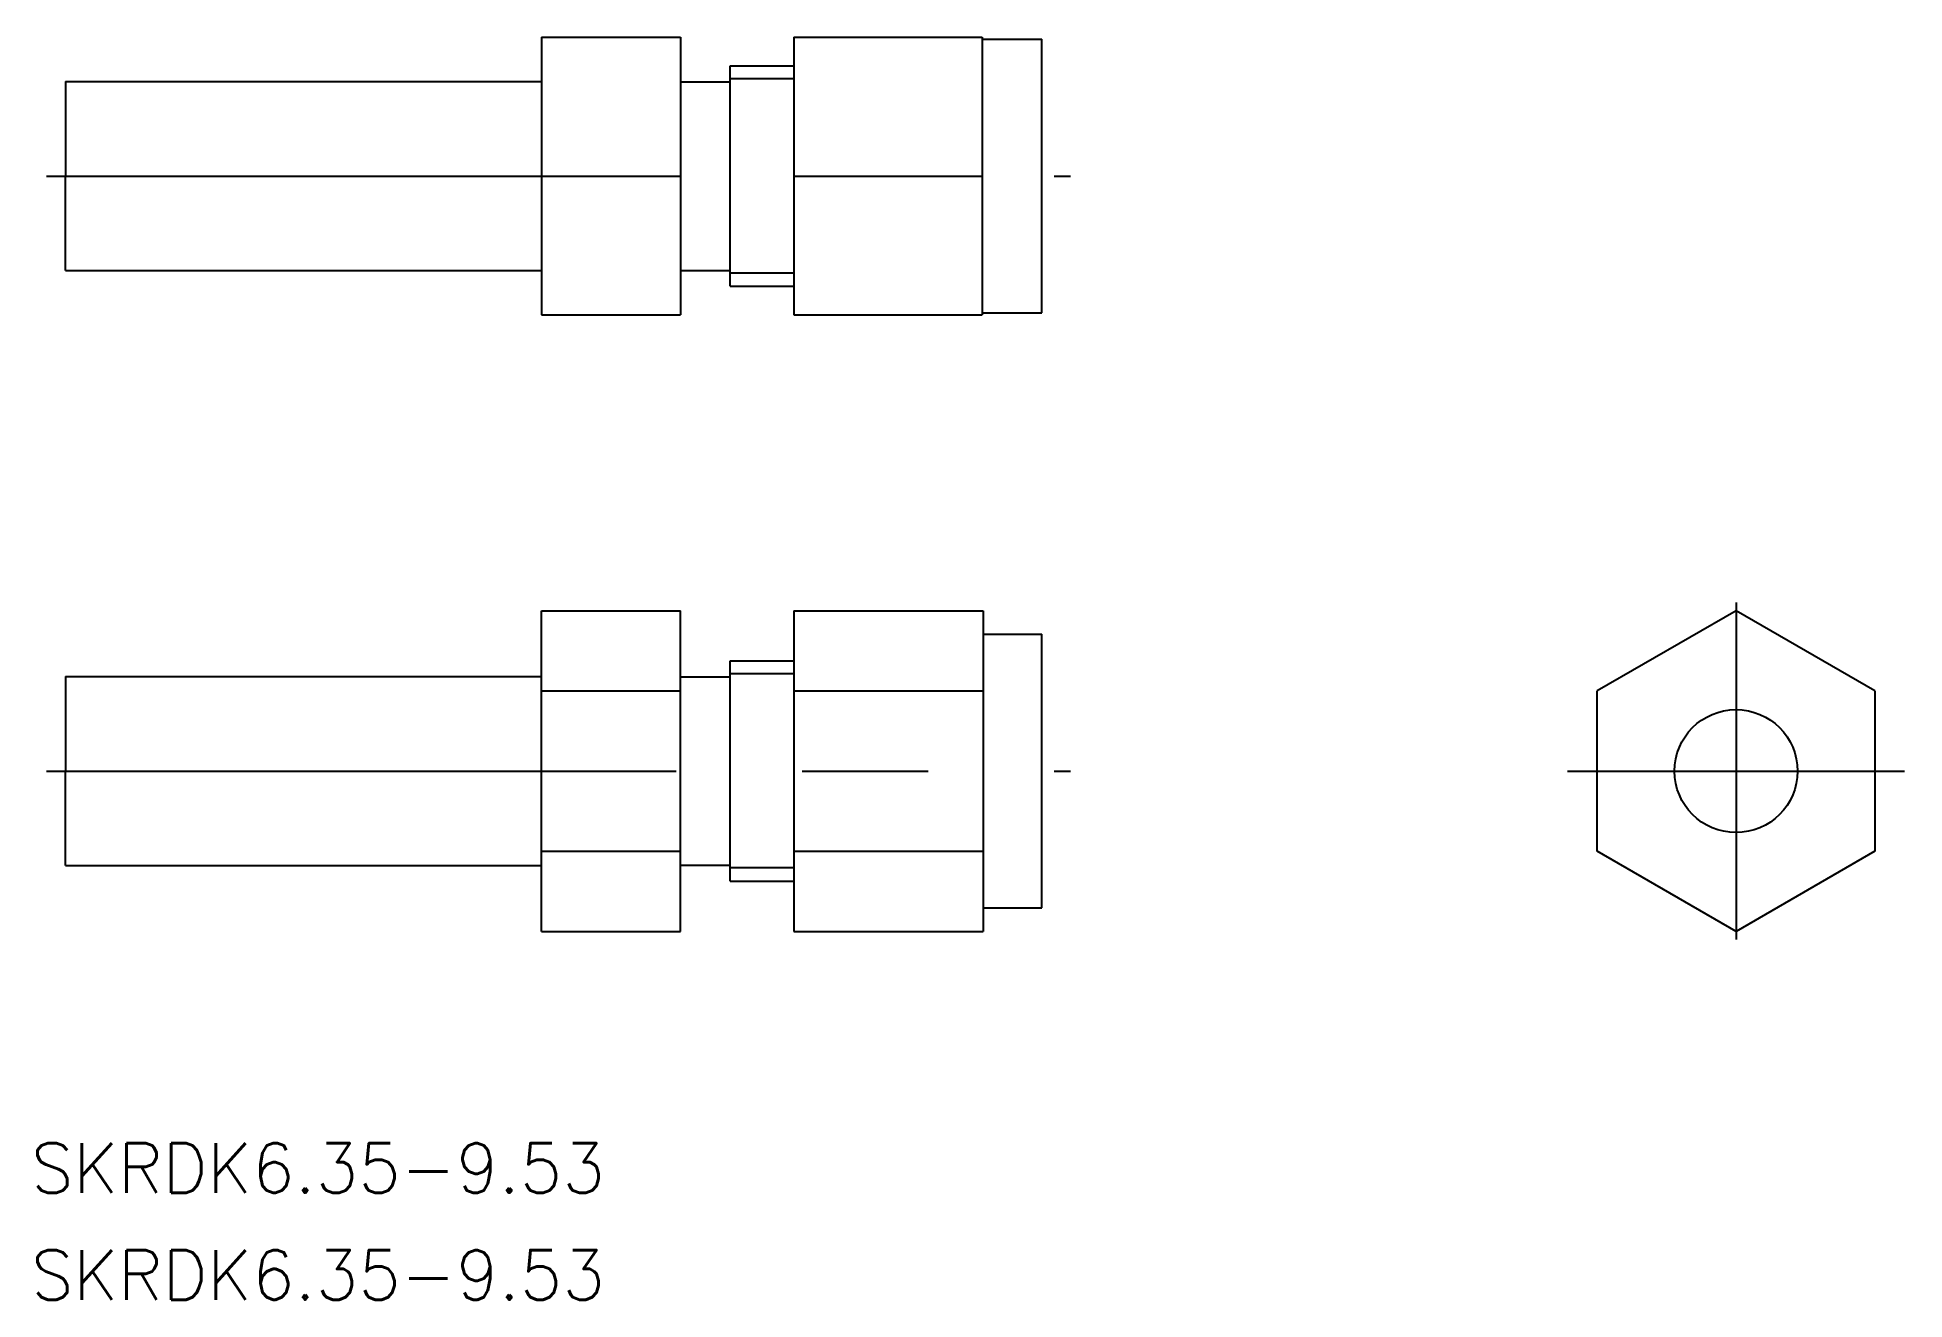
# Model space of a CAD drawing. Extents: x -7.2 to 86.9, y -26.7 to 37.
import ezdxf

# ---------------------------------------------------------------- set-up
doc = ezdxf.new("R2010")
doc.units = 0
doc.linetypes.add('CENTER', pattern=[50.8, 31.75, -6.35, 6.35, -6.35])
doc.layers.get('0').update_dxf_attribs({"linetype": 'CONTINUOUS'})
doc.layers.add('CENTER', color=1, linetype='CENTER')
doc.styles.get("Standard").update_dxf_attribs({"font": 'txt.shx', "bigfont": '@extfont2.shx'})

msp = doc.modelspace()

# ---------------------------------------------------------------- linework, layer by layer
at = {"color": 7, "linetype": 'CONTINUOUS'}
for p, q in [((18.206488, 37), (18.206488, 23)), ((18.206488, 37), (25.206488, 37)), ((25.206488, 37), (25.206488, 23)), ((30.912976, 37), (30.912976, 23)), ((30.912976, 37), (40.412975, 37)), ((40.412975, 37), (40.412975, 23)), ((40.412975, 36.900001), (43.412974, 36.900001)), ((43.412974, 23.099999), (43.412974, 36.900001)), ((27.706488, 35.556), (30.912973, 35.556)), ((27.706488, 24.444), (27.706488, 35.556)), ((-5.793512, 34.765), (-5.793512, 30)), ((-5.793512, 34.765), (18.206488, 34.765)), ((25.206488, 34.75), (27.706488, 34.75)), ((-5.793512, 25.235), (-5.793512, 30)), ((18.206488, 30), (25.206488, 30)), ((30.912976, 30), (40.412975, 30)), ((-5.793512, 25.235), (18.206488, 25.235)), ((25.206488, 25.25), (27.706488, 25.25)), ((27.706488, 24.444), (30.912973, 24.444)), ((18.206488, 23), (25.206488, 23)), ((30.912976, 23), (40.412975, 23)), ((40.412975, 23.099999), (43.412974, 23.099999)), ((18.206488, 8.082905), (25.206488, 8.082905)), ((18.206488, -8.082904), (18.206488, 8.082903)), ((25.206488, -8.082904), (25.206488, 8.082903)), ((30.912973, 8.082903), (30.912973, -8.082904)), ((30.912973, 8.082903), (40.470711, 8.082903)), ((40.470711, 8.082903), (40.470711, -8.082904)), ((78.412974, 8.082904), (71.412974, 4.041452)), ((85.412974, 4.041452), (78.412974, 8.082904)), ((40.470711, 6.9), (43.412974, 6.9)), ((43.412974, -6.9), (43.412974, 6.9)), ((-5.793512, 4.765), (-5.793512, 0)), ((-5.793512, 4.765), (18.206488, 4.765)), ((25.206488, 4.75), (27.706488, 4.75)), ((27.706488, 5.556), (30.912973, 5.556)), ((27.706488, -5.556), (27.706488, 5.556)), ((18.206488, 4.041451), (25.206488, 4.041451)), ((30.912973, 4.041451), (40.470711, 4.041451)), ((71.412974, -4.041452), (71.412974, 4.041452)), ((85.412974, 4.041452), (85.412974, -4.041452)), ((-5.793512, -4.765), (-5.793512, 0)), ((18.206488, -4.041451), (25.206488, -4.041451)), ((30.912973, -4.041451), (40.470711, -4.041451)), ((78.412974, -8.082904), (71.412974, -4.041452)), ((85.412974, -4.041452), (78.412974, -8.082904)), ((-5.793512, -4.765), (18.206488, -4.765)), ((25.206488, -4.75), (27.706488, -4.75)), ((27.706488, -5.556), (30.912973, -5.556)), ((40.470711, -6.9), (43.412974, -6.9)), ((18.206488, -8.082903), (25.206488, -8.082903)), ((30.912973, -8.082904), (40.470711, -8.082904))]:
    msp.add_line(p, q, dxfattribs=at)
at = {"color": 3, "linetype": 'CONTINUOUS'}
for p, q in [((27.706488, 34.92), (30.912973, 34.92)), ((27.706488, 25.131001), (30.912973, 25.131001)), ((27.706488, 4.92), (30.912973, 4.92)), ((27.706488, -4.868999), (30.912973, -4.868999))]:
    msp.add_line(p, q, dxfattribs=at)
at = {"color": 7, "linetype": 'CONTINUOUS'}
msp.add_circle((78.412974, 0), 3.1, dxfattribs=at)
at = {"layer": 'CENTER', "color": 1, "linetype": 'CENTER'}
for p, q in [((-6.753121, 30), (44.867969, 30)), ((78.412974, 8.5), (78.412974, -8.5)), ((-6.753121, 0), (44.867969, 0)), ((69.912974, 0), (86.912974, 0))]:
    msp.add_line(p, q, dxfattribs=at)

# ---------------------------------------------------------------- texts
at = {"color": 7, "linetype": 'CONTINUOUS'}
for p in [(-7.534039, -21.268294), (-7.534039, -26.656114)]:
    msp.add_text('SKRDK6.35-9.53', height=2.5, dxfattribs=at).set_placement(p)

doc.saveas('drawing.dxf')
